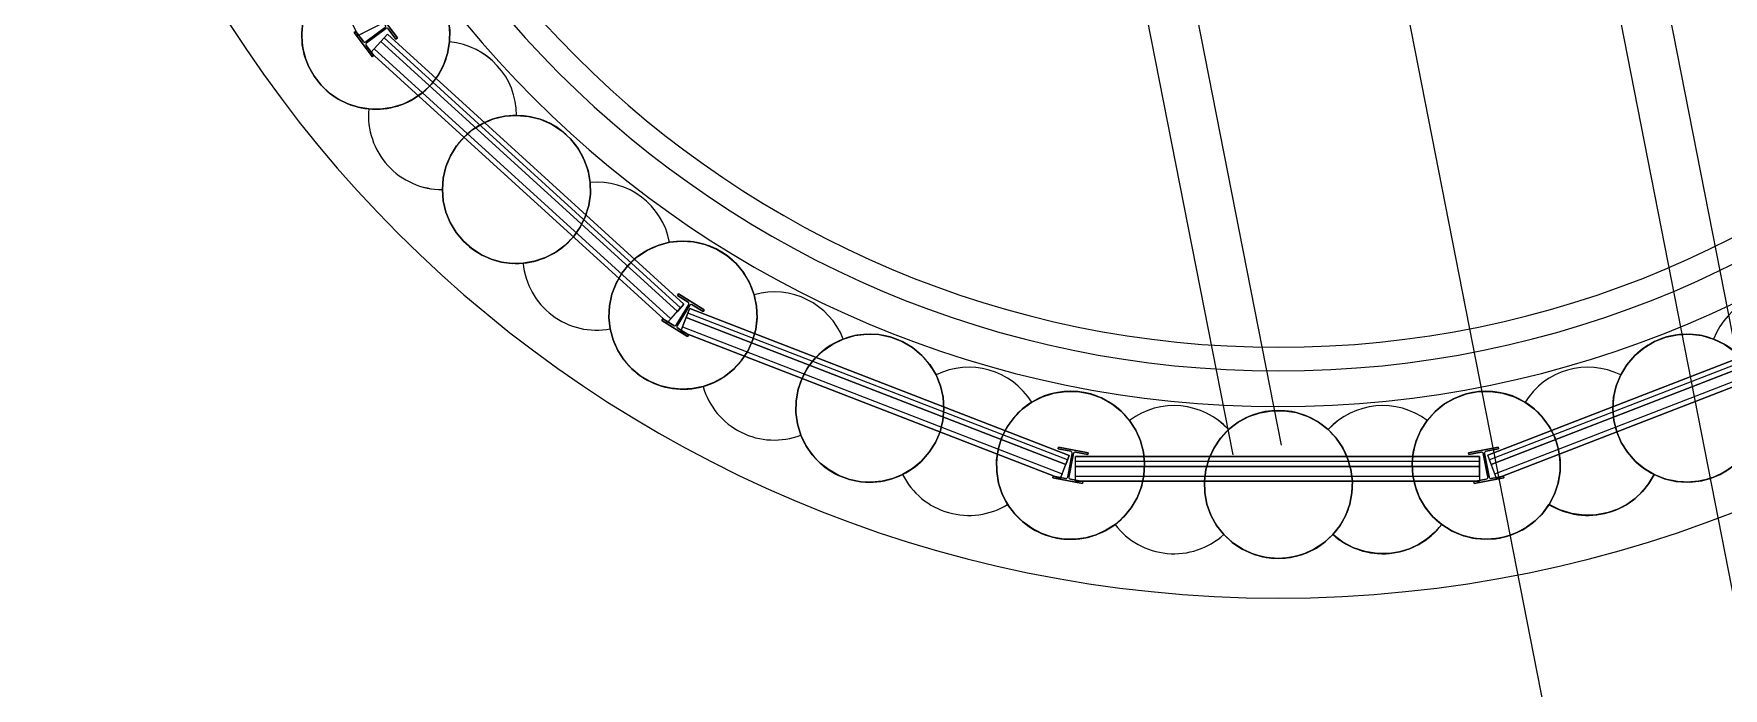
# Model space of a CAD drawing. Header units: metres. Extents: x 1753726 to 1755216, y 5920592 to 5921703.
# Drawn here: x 1754500.34 to 1754508.89, y 5921233.55 to 5921236.87 of the extents above; entities that cross this region are included whole.
import ezdxf

# ---------------------------------------------------------------- set-up
doc = ezdxf.new("R2010")
doc.units = ezdxf.units.M
doc.linetypes.add('CENTER', pattern=[50.8, 31.75, -6.35, 6.35, -6.35])
doc.linetypes.add('HIDDEN2', pattern=[4.7625, 3.175, -1.5875])
for name, color, linetype, lineweight in [('A-FLOR-____-OTLN', 9, 'Continuous', 9), ('A-WALL-____-OTLN', 2, 'Continuous', 9), ('P-PIPE-____-CNTR', 1, 'CENTER', 9), ('P-PIPE-____-OTLN', 6, 'HIDDEN2', 18), ('S-BEAM-____-OTLN', 7, 'Continuous', 9), ('S-FNDN-____-OTLN', 7, 'Continuous', 9)]:
    doc.layers.add(name, color=color, linetype=linetype, lineweight=lineweight)

# ---------------------------------------------------------------- blocks, each defined once
blk = doc.blocks.new('308492-ARUP-TUTB-MOD-0001_rvt-1-X-ARUP-GL-HERNE_BAY_ALIGNMENT')
at = {"layer": 'P-PIPE-____-CNTR'}
blk.add_line((1754521.7136, 5921163.5067), (1754507.0695, 5921238.1029), dxfattribs=at)
blk.add_line((1754521.7136, 5921163.5067), (1754507.0695, 5921238.1029), dxfattribs=at)
at = {"layer": 'P-PIPE-____-OTLN'}
for p, q in [((1754522.9893, 5921163.7571), (1754508.3451, 5921238.3533)), ((1754522.7439, 5921163.709), (1754508.0998, 5921238.3052)), ((1754506.0391, 5921237.9006), (1754520.6833, 5921163.3044)), ((1754505.7938, 5921237.8525), (1754520.4379, 5921163.2563))]:
    blk.add_line(p, q, dxfattribs=at)
blk = doc.blocks.new('Arup_Beam_Steel I Section_UC_AU1 - 150UC30-4470268-X-ARUP-GL-HERNE_BAY_ALIGNMENT')
at = {"layer": 'S-BEAM-____-OTLN'}
for p, q in [((1754507.7489, 5921234.775), (1754507.5985, 5921234.7469)), ((1754507.5985, 5921234.7469), (1754507.7489, 5921234.775)), ((1754507.5985, 5921234.7469), (1754507.6002, 5921234.7376)), ((1754507.6002, 5921234.7376), (1754507.5985, 5921234.7469)), ((1754507.6002, 5921234.7376), (1754507.6634, 5921234.7494)), ((1754507.6634, 5921234.7494), (1754507.6002, 5921234.7376)), ((1754507.6738, 5921234.7423), (1754507.6961, 5921234.623)), ((1754507.6961, 5921234.623), (1754507.6738, 5921234.7423)), ((1754507.7026, 5921234.6242), (1754507.6803, 5921234.7435)), ((1754507.6803, 5921234.7435), (1754507.7026, 5921234.6242)), ((1754507.6874, 5921234.7539), (1754507.7506, 5921234.7657)), ((1754507.7506, 5921234.7657), (1754507.6874, 5921234.7539)), ((1754507.7506, 5921234.7657), (1754507.7489, 5921234.775)), ((1754507.7489, 5921234.775), (1754507.7506, 5921234.7657)), ((1754507.689, 5921234.6126), (1754507.6258, 5921234.6008)), ((1754507.6258, 5921234.6008), (1754507.689, 5921234.6126)), ((1754507.6258, 5921234.6008), (1754507.6275, 5921234.5916)), ((1754507.6275, 5921234.5916), (1754507.6258, 5921234.6008)), ((1754507.6275, 5921234.5916), (1754507.7779, 5921234.6197)), ((1754507.7779, 5921234.6197), (1754507.6275, 5921234.5916)), ((1754507.7762, 5921234.6289), (1754507.713, 5921234.6171)), ((1754507.713, 5921234.6171), (1754507.7762, 5921234.6289)), ((1754507.7779, 5921234.6197), (1754507.7762, 5921234.6289)), ((1754507.7762, 5921234.6289), (1754507.7779, 5921234.6197))]:
    blk.add_line(p, q, dxfattribs=at)
for centre, major_axis, start_param, end_param in [((1754507.6651, 5921234.7407), (0.00569, 0.00685), 5.590187, 7.160983), ((1754507.6651, 5921234.7407), (0.00569, 0.00685), 5.590187, 7.160983), ((1754507.6891, 5921234.7452), (0.00874, 0.00169), 1.564498, 3.135295), ((1754507.6891, 5921234.7452), (0.00874, 0.00169), 1.564498, 3.135295), ((1754507.6874, 5921234.6214), (0.00886, 0.00082), 4.804789, 6.375585), ((1754507.6874, 5921234.6214), (0.00886, 0.00082), 4.804789, 6.375585), ((1754507.7114, 5921234.6258), (0.00886, 0.00082), 3.233992, 4.804789), ((1754507.7114, 5921234.6258), (0.00886, 0.00082), 3.233992, 4.804789)]:
    blk.add_ellipse(centre, major_axis=major_axis, ratio=1, start_param=start_param, end_param=end_param, dxfattribs=at)
blk = doc.blocks.new('Arup_Beam_Steel I Section_UC_AU1 - 150UC30-4470269-X-ARUP-GL-HERNE_BAY_ALIGNMENT')
at = {"layer": 'S-BEAM-____-OTLN'}
for p, q in [((1754505.5236, 5921234.775), (1754505.5219, 5921234.7657)), ((1754505.5219, 5921234.7657), (1754505.5236, 5921234.775)), ((1754505.5219, 5921234.7657), (1754505.5851, 5921234.7539)), ((1754505.5851, 5921234.7539), (1754505.5219, 5921234.7657)), ((1754505.674, 5921234.7469), (1754505.5236, 5921234.775)), ((1754505.5236, 5921234.775), (1754505.674, 5921234.7469)), ((1754505.5922, 5921234.7435), (1754505.5699, 5921234.6242)), ((1754505.5699, 5921234.6242), (1754505.5922, 5921234.7435)), ((1754505.5764, 5921234.623), (1754505.5987, 5921234.7423)), ((1754505.5987, 5921234.7423), (1754505.5764, 5921234.623)), ((1754505.6091, 5921234.7494), (1754505.6723, 5921234.7376)), ((1754505.6723, 5921234.7376), (1754505.6091, 5921234.7494)), ((1754505.6723, 5921234.7376), (1754505.674, 5921234.7469)), ((1754505.674, 5921234.7469), (1754505.6723, 5921234.7376)), ((1754505.4963, 5921234.6289), (1754505.4946, 5921234.6197)), ((1754505.4946, 5921234.6197), (1754505.4963, 5921234.6289)), ((1754505.4946, 5921234.6197), (1754505.645, 5921234.5916)), ((1754505.645, 5921234.5916), (1754505.4946, 5921234.6197)), ((1754505.5595, 5921234.6171), (1754505.4963, 5921234.6289)), ((1754505.4963, 5921234.6289), (1754505.5595, 5921234.6171)), ((1754505.6467, 5921234.6008), (1754505.5835, 5921234.6126)), ((1754505.5835, 5921234.6126), (1754505.6467, 5921234.6008)), ((1754505.645, 5921234.5916), (1754505.6467, 5921234.6008)), ((1754505.6467, 5921234.6008), (1754505.645, 5921234.5916))]:
    blk.add_line(p, q, dxfattribs=at)
for centre, major_axis, start_param, end_param in [((1754505.5834, 5921234.7452), (-0.0087, 0.0019), 3.171682, 4.742479), ((1754505.5834, 5921234.7452), (-0.0087, 0.0019), 3.171682, 4.742479), ((1754505.6074, 5921234.7407), (-0.00648, 0.0061), 5.282898, 6.853694), ((1754505.6074, 5921234.7407), (-0.00648, 0.0061), 5.282898, 6.853694), ((1754505.5611, 5921234.6258), (-0.00886, 0.00082), 1.478397, 3.049193), ((1754505.5611, 5921234.6258), (-0.00886, 0.00082), 1.478397, 3.049193), ((1754505.5851, 5921234.6214), (-0.00787, 0.00415), 0.300299, 1.871096), ((1754505.5851, 5921234.6214), (-0.00787, 0.00415), 0.300299, 1.871096)]:
    blk.add_ellipse(centre, major_axis=major_axis, ratio=1, start_param=start_param, end_param=end_param, dxfattribs=at)
blk = doc.blocks.new('Arup_Beam_Steel I Section_UC_AU1 - 150UC30-4470270-X-ARUP-GL-HERNE_BAY_ALIGNMENT')
at = {"layer": 'S-BEAM-____-OTLN'}
for p, q in [((1754503.6516, 5921235.4966), (1754503.5877, 5921235.3934)), ((1754503.5877, 5921235.3934), (1754503.6516, 5921235.4966)), ((1754503.5933, 5921235.39), (1754503.6572, 5921235.4932)), ((1754503.6572, 5921235.4932), (1754503.5933, 5921235.39)), ((1754503.599, 5921235.5507), (1754503.594, 5921235.5427)), ((1754503.594, 5921235.5427), (1754503.599, 5921235.5507)), ((1754503.594, 5921235.5427), (1754503.6487, 5921235.5089)), ((1754503.6487, 5921235.5089), (1754503.594, 5921235.5427)), ((1754503.7291, 5921235.4702), (1754503.599, 5921235.5507)), ((1754503.599, 5921235.5507), (1754503.7291, 5921235.4702)), ((1754503.6694, 5921235.4961), (1754503.7241, 5921235.4622)), ((1754503.7241, 5921235.4622), (1754503.6694, 5921235.4961)), ((1754503.5207, 5921235.4244), (1754503.5158, 5921235.4164)), ((1754503.5158, 5921235.4164), (1754503.5207, 5921235.4244)), ((1754503.5158, 5921235.4164), (1754503.6459, 5921235.3359)), ((1754503.6459, 5921235.3359), (1754503.5158, 5921235.4164)), ((1754503.5754, 5921235.3905), (1754503.5207, 5921235.4244)), ((1754503.5207, 5921235.4244), (1754503.5754, 5921235.3905)), ((1754503.7241, 5921235.4622), (1754503.7291, 5921235.4702)), ((1754503.7291, 5921235.4702), (1754503.7241, 5921235.4622)), ((1754503.6508, 5921235.3439), (1754503.5962, 5921235.3777)), ((1754503.5962, 5921235.3777), (1754503.6508, 5921235.3439)), ((1754503.6459, 5921235.3359), (1754503.6508, 5921235.3439)), ((1754503.6508, 5921235.3439), (1754503.6459, 5921235.3359))]:
    blk.add_line(p, q, dxfattribs=at)
for centre, major_axis, start_param, end_param in [((1754503.644, 5921235.5013), (0.00778, 0.00433), 5.220588, 6.791384), ((1754503.644, 5921235.5013), (0.00778, 0.00433), 5.220588, 6.791384), ((1754503.6648, 5921235.4885), (0.00889, 0.0004), 0.971846, 2.542643), ((1754503.6648, 5921235.4885), (0.00889, 0.0004), 0.971846, 2.542643), ((1754503.5801, 5921235.3981), (-0.00433, 0.00778), 2.078995, 3.649791), ((1754503.5801, 5921235.3981), (-0.00433, 0.00778), 2.078995, 3.649791), ((1754503.6008, 5921235.3853), (-0.0082, 0.00346), 6.128475, 7.699272), ((1754503.6008, 5921235.3853), (-0.0082, 0.00346), 6.128475, 7.699272)]:
    blk.add_ellipse(centre, major_axis=major_axis, ratio=1, start_param=start_param, end_param=end_param, dxfattribs=at)
blk = doc.blocks.new('Arup_Beam_Steel I Section_UC_AU1 - 150UC30-4470271-X-ARUP-GL-HERNE_BAY_ALIGNMENT')
at = {"layer": 'S-BEAM-____-OTLN'}
for p, q in [((1754502.0845, 5921236.9694), (1754502.077, 5921236.9637)), ((1754502.077, 5921236.9637), (1754502.0845, 5921236.9694)), ((1754502.077, 5921236.9637), (1754502.1158, 5921236.9124)), ((1754502.1158, 5921236.9124), (1754502.077, 5921236.9637)), ((1754502.1768, 5921236.8473), (1754502.0845, 5921236.9694)), ((1754502.0845, 5921236.9694), (1754502.1768, 5921236.8473)), ((1754501.966, 5921236.8798), (1754501.9585, 5921236.8742)), ((1754501.9585, 5921236.8742), (1754501.966, 5921236.8798)), ((1754501.9585, 5921236.8742), (1754502.0507, 5921236.7521)), ((1754502.0507, 5921236.7521), (1754501.9585, 5921236.8742)), ((1754502.0047, 5921236.8285), (1754501.966, 5921236.8798)), ((1754501.966, 5921236.8798), (1754502.0047, 5921236.8285)), ((1754502.1141, 5921236.8999), (1754502.0172, 5921236.8268)), ((1754502.0172, 5921236.8268), (1754502.1141, 5921236.8999)), ((1754502.0212, 5921236.8215), (1754502.118, 5921236.8947)), ((1754502.118, 5921236.8947), (1754502.0212, 5921236.8215)), ((1754502.1305, 5921236.8929), (1754502.1692, 5921236.8416)), ((1754502.1692, 5921236.8416), (1754502.1305, 5921236.8929)), ((1754502.0582, 5921236.7577), (1754502.0194, 5921236.809)), ((1754502.0194, 5921236.809), (1754502.0582, 5921236.7577)), ((1754502.1692, 5921236.8416), (1754502.1768, 5921236.8473)), ((1754502.1768, 5921236.8473), (1754502.1692, 5921236.8416)), ((1754502.0507, 5921236.7521), (1754502.0582, 5921236.7577)), ((1754502.0582, 5921236.7577), (1754502.0507, 5921236.7521))]:
    blk.add_line(p, q, dxfattribs=at)
for centre, major_axis, start_param, end_param in [((1754502.1087, 5921236.907), (0.00062, 0.00888), 3.857691, 5.428487), ((1754502.1087, 5921236.907), (0.00062, 0.00888), 3.857691, 5.428487), ((1754502.1234, 5921236.8876), (0.00264, 0.0085), 5.660311, 7.231107), ((1754502.1234, 5921236.8876), (0.00264, 0.0085), 5.660311, 7.231107), ((1754502.0118, 5921236.8339), (0.00264, 0.0085), 2.518718, 4.089515), ((1754502.0118, 5921236.8339), (0.00264, 0.0085), 2.518718, 4.089515), ((1754502.0265, 5921236.8144), (0.00062, 0.00888), 0.716098, 2.286895), ((1754502.0265, 5921236.8144), (0.00062, 0.00888), 0.716098, 2.286895)]:
    blk.add_ellipse(centre, major_axis=major_axis, ratio=1, start_param=start_param, end_param=end_param, dxfattribs=at)
blk = doc.blocks.new('308492-ARUP-STTW-MOD-0300_rvt-1-X-ARUP-GL-HERNE_BAY_ALIGNMENT')
at = {"layer": 'A-FLOR-____-OTLN'}
blk.add_arc((1754506.6363, 5921240.3108), 5.33, 180, 0, dxfattribs=at)
blk.add_arc((1754506.6363, 5921240.3108), 5.33, 180, 0, dxfattribs=at)
at = {"layer": 'A-WALL-____-OTLN'}
for p, q in [((1754501.0756, 5921238.6717), (1754501.9783, 5921236.859)), ((1754501.9783, 5921236.859), (1754501.0756, 5921238.6717)), ((1754502.0902, 5921236.9147), (1754501.9783, 5921236.859)), ((1754502.0006, 5921236.8701), (1754501.9783, 5921236.859)), ((1754502.0432, 5921236.7737), (1754502.1274, 5921236.8661)), ((1754502.0937, 5921236.8291), (1754502.1274, 5921236.8661)), ((1754502.0937, 5921236.8291), (1754502.1274, 5921236.8661)), ((1754502.1105, 5921236.8476), (1754502.1274, 5921236.8661)), ((1754503.6276, 5921235.4985), (1754502.1274, 5921236.8661)), ((1754502.1274, 5921236.8661), (1754503.6276, 5921235.4985)), ((1754503.6276, 5921235.4985), (1754502.1274, 5921236.8661)), ((1754502.1274, 5921236.8661), (1754503.6276, 5921235.4985)), ((1754502.0432, 5921236.7737), (1754502.06, 5921236.7922)), ((1754502.06, 5921236.7922), (1754502.1105, 5921236.8476)), ((1754502.06, 5921236.7922), (1754503.5602, 5921235.4246)), ((1754503.5939, 5921235.4615), (1754502.0937, 5921236.8291)), ((1754502.0937, 5921236.8291), (1754503.5939, 5921235.4615)), ((1754503.6107, 5921235.48), (1754502.1105, 5921236.8476)), ((1754502.0432, 5921236.7737), (1754503.5434, 5921235.4061)), ((1754503.5434, 5921235.4061), (1754502.0432, 5921236.7737)), ((1754503.6276, 5921235.4985), (1754503.5434, 5921235.4061)), ((1754503.6276, 5921235.4985), (1754503.5939, 5921235.4615)), ((1754503.5939, 5921235.4615), (1754503.6276, 5921235.4985)), ((1754503.6276, 5921235.4985), (1754503.6107, 5921235.48)), ((1754503.5602, 5921235.4246), (1754503.5434, 5921235.4061)), ((1754503.5602, 5921235.4246), (1754503.6107, 5921235.48)), ((1754503.6116, 5921235.3609), (1754503.6567, 5921235.4775)), ((1754503.6206, 5921235.3842), (1754503.6477, 5921235.4541)), ((1754503.6387, 5921235.4308), (1754503.6567, 5921235.4775)), ((1754503.6387, 5921235.4308), (1754503.6567, 5921235.4775)), ((1754505.5596, 5921234.6867), (1754503.6387, 5921235.4308)), ((1754503.6387, 5921235.4308), (1754505.5596, 5921234.6867)), ((1754503.6477, 5921235.4541), (1754503.6567, 5921235.4775)), ((1754505.5686, 5921234.71), (1754503.6477, 5921235.4541)), ((1754505.5776, 5921234.7333), (1754503.6567, 5921235.4775)), ((1754503.6567, 5921235.4775), (1754505.5776, 5921234.7333)), ((1754505.5776, 5921234.7333), (1754503.6567, 5921235.4775)), ((1754503.6567, 5921235.4775), (1754505.5776, 5921234.7333)), ((1754509.6074, 5921235.4742), (1754507.6959, 5921234.7337)), ((1754507.6959, 5921234.7337), (1754509.6074, 5921235.4742)), ((1754509.6074, 5921235.4742), (1754507.6959, 5921234.7337)), ((1754507.6959, 5921234.7337), (1754509.6074, 5921235.4742)), ((1754509.6165, 5921235.4509), (1754507.7049, 5921234.7104)), ((1754509.6255, 5921235.4276), (1754507.7139, 5921234.6871)), ((1754507.7139, 5921234.6871), (1754509.6255, 5921235.4276)), ((1754503.6116, 5921235.3609), (1754503.6206, 5921235.3842)), ((1754503.6116, 5921235.3609), (1754505.5325, 5921234.6167)), ((1754505.5325, 5921234.6167), (1754503.6116, 5921235.3609)), ((1754503.6206, 5921235.3842), (1754505.5415, 5921234.6401)), ((1754507.732, 5921234.6404), (1754509.6436, 5921235.381)), ((1754507.741, 5921234.6171), (1754509.6526, 5921235.3577)), ((1754509.6526, 5921235.3577), (1754507.741, 5921234.6171)), ((1754505.5776, 5921234.7333), (1754505.5325, 5921234.6167)), ((1754505.5776, 5921234.7333), (1754505.5596, 5921234.6867)), ((1754505.5596, 5921234.6867), (1754505.5776, 5921234.7333)), ((1754505.5776, 5921234.7333), (1754505.5686, 5921234.71)), ((1754507.6547, 5921234.7275), (1754505.6097, 5921234.7275)), ((1754505.6097, 5921234.7275), (1754507.6547, 5921234.7275)), ((1754505.6097, 5921234.6025), (1754505.6097, 5921234.7275)), ((1754505.6097, 5921234.7025), (1754505.6097, 5921234.7275)), ((1754507.6547, 5921234.7275), (1754505.6097, 5921234.7275)), ((1754505.6097, 5921234.7275), (1754507.6547, 5921234.7275)), ((1754505.6097, 5921234.6775), (1754505.6097, 5921234.7275)), ((1754505.6097, 5921234.6775), (1754505.6097, 5921234.7275)), ((1754507.6547, 5921234.7275), (1754507.6547, 5921234.6025)), ((1754507.6547, 5921234.7275), (1754507.6547, 5921234.7025)), ((1754507.6547, 5921234.7275), (1754507.6547, 5921234.6775)), ((1754507.6547, 5921234.6775), (1754507.6547, 5921234.7275)), ((1754507.741, 5921234.6171), (1754507.6959, 5921234.7337)), ((1754507.7049, 5921234.7104), (1754507.6959, 5921234.7337)), ((1754507.7139, 5921234.6871), (1754507.6959, 5921234.7337)), ((1754507.7139, 5921234.6871), (1754507.6959, 5921234.7337)), ((1754505.5415, 5921234.6401), (1754505.5325, 5921234.6167)), ((1754505.5415, 5921234.6401), (1754505.5686, 5921234.71)), ((1754507.6547, 5921234.7025), (1754505.6097, 5921234.7025)), ((1754505.6097, 5921234.6275), (1754505.6097, 5921234.7025)), ((1754507.6547, 5921234.6775), (1754505.6097, 5921234.6775)), ((1754505.6097, 5921234.6775), (1754507.6547, 5921234.6775)), ((1754507.6547, 5921234.6275), (1754507.6547, 5921234.7025)), ((1754507.732, 5921234.6404), (1754507.7049, 5921234.7104)), ((1754507.741, 5921234.6171), (1754507.732, 5921234.6404)), ((1754505.6097, 5921234.6025), (1754505.6097, 5921234.6275)), ((1754505.6097, 5921234.6275), (1754507.6547, 5921234.6275)), ((1754505.6097, 5921234.6025), (1754507.6547, 5921234.6025)), ((1754507.6547, 5921234.6025), (1754505.6097, 5921234.6025)), ((1754507.6547, 5921234.6275), (1754507.6547, 5921234.6025))]:
    blk.add_line(p, q, dxfattribs=at)
at = {"layer": 'S-BEAM-____-OTLN'}
for radius in [5.33, 5.33, 5.33, 5.33, 5.03, 5.03, 5.03, 5.03]:
    blk.add_arc((1754506.6363, 5921240.3108), radius, 180, 0, dxfattribs=at)
at = {"layer": 'S-FNDN-____-OTLN', "flags": 128}
for points in [[(1754502.3022, 5921237.1532), (1754502.3469, 5921237.111), (1754502.384, 5921237.062), (1754502.4126, 5921237.0076), (1754502.432, 5921236.9493), (1754502.4416, 5921236.8886), (1754502.4411, 5921236.8272)], [(1754502.4411, 5921236.8272), (1754502.4416, 5921236.8886), (1754502.432, 5921236.9493), (1754502.4126, 5921237.0076), (1754502.384, 5921237.062), (1754502.3469, 5921237.111), (1754502.3022, 5921237.1532)], [(1754501.833, 5921236.5682), (1754501.7909, 5921236.6076), (1754501.7554, 5921236.653), (1754501.7273, 5921236.7033), (1754501.7072, 5921236.7572), (1754501.6956, 5921236.8137), (1754501.6928, 5921236.8712), (1754501.6988, 5921236.9285)], [(1754501.6988, 5921236.9285), (1754501.6928, 5921236.8712), (1754501.6956, 5921236.8137), (1754501.7072, 5921236.7572), (1754501.7273, 5921236.7033), (1754501.7554, 5921236.653), (1754501.7909, 5921236.6076), (1754501.833, 5921236.5682)], [(1754502.4411, 5921236.8272), (1754502.4312, 5921236.769), (1754502.4123, 5921236.713), (1754502.3848, 5921236.6607), (1754502.3495, 5921236.6134), (1754502.3072, 5921236.5722), (1754502.2589, 5921236.5382), (1754502.2059, 5921236.5121), (1754502.1494, 5921236.4948), (1754502.091, 5921236.4864), (1754502.0319, 5921236.4874)], [(1754502.0319, 5921236.4874), (1754502.091, 5921236.4864), (1754502.1494, 5921236.4948), (1754502.2059, 5921236.5121), (1754502.2589, 5921236.5382), (1754502.3072, 5921236.5722), (1754502.3495, 5921236.6134), (1754502.3848, 5921236.6607), (1754502.4123, 5921236.713), (1754502.4312, 5921236.769), (1754502.4411, 5921236.8272)], [(1754502.0319, 5921236.4874), (1754501.9783, 5921236.4965), (1754501.9266, 5921236.5132), (1754501.8778, 5921236.5373), (1754501.833, 5921236.5682)], [(1754501.833, 5921236.5682), (1754501.8778, 5921236.5373), (1754501.9266, 5921236.5132), (1754501.9783, 5921236.4965), (1754502.0319, 5921236.4874)], [(1754502.4044, 5921236.0789), (1754502.4088, 5921236.1378), (1754502.4225, 5921236.1952), (1754502.445, 5921236.2498), (1754502.4758, 5921236.3002), (1754502.5142, 5921236.3451), (1754502.5591, 5921236.3835), (1754502.6095, 5921236.4143), (1754502.6641, 5921236.4368), (1754502.7215, 5921236.4505), (1754502.7804, 5921236.455)], [(1754502.7804, 5921236.455), (1754502.7215, 5921236.4505), (1754502.6641, 5921236.4368), (1754502.6095, 5921236.4143), (1754502.5591, 5921236.3835), (1754502.5142, 5921236.3451), (1754502.4758, 5921236.3002), (1754502.445, 5921236.2498), (1754502.4225, 5921236.1952), (1754502.4088, 5921236.1378), (1754502.4044, 5921236.0789)], [(1754502.7804, 5921236.455), (1754502.8412, 5921236.4498), (1754502.9003, 5921236.4349), (1754502.9562, 5921236.4106)], [(1754502.9562, 5921236.4106), (1754502.9003, 5921236.4349), (1754502.8412, 5921236.4498), (1754502.7804, 5921236.455)], [(1754502.9562, 5921236.4106), (1754503.0079, 5921236.3773), (1754503.0534, 5921236.336), (1754503.0915, 5921236.2878), (1754503.1212, 5921236.234), (1754503.1418, 5921236.1761), (1754503.1526, 5921236.1156)], [(1754503.1526, 5921236.1156), (1754503.1418, 5921236.1761), (1754503.1212, 5921236.234), (1754503.0915, 5921236.2878), (1754503.0534, 5921236.336), (1754503.0079, 5921236.3773), (1754502.9562, 5921236.4106)], [(1754503.1526, 5921236.1156), (1754503.1536, 5921236.0566), (1754503.1453, 5921235.9981), (1754503.1279, 5921235.9417), (1754503.1019, 5921235.8887), (1754503.0679, 5921235.8404), (1754503.0267, 5921235.7981), (1754502.9793, 5921235.7627), (1754502.927, 5921235.7353), (1754502.8711, 5921235.7164), (1754502.8128, 5921235.7065)], [(1754502.8128, 5921235.7065), (1754502.8711, 5921235.7164), (1754502.927, 5921235.7353), (1754502.9793, 5921235.7627), (1754503.0267, 5921235.7981), (1754503.0679, 5921235.8404), (1754503.1019, 5921235.8887), (1754503.1279, 5921235.9417), (1754503.1453, 5921235.9981), (1754503.1536, 5921236.0566), (1754503.1526, 5921236.1156)], [(1754502.6025, 5921235.7493), (1754502.5539, 5921235.7803), (1754502.5106, 5921235.8184), (1754502.4737, 5921235.8627), (1754502.4441, 5921235.912), (1754502.4223, 5921235.9654), (1754502.4089, 5921236.0214), (1754502.4044, 5921236.0789)], [(1754502.4044, 5921236.0789), (1754502.4089, 5921236.0214), (1754502.4223, 5921235.9654), (1754502.4441, 5921235.912), (1754502.4737, 5921235.8627), (1754502.5106, 5921235.8184), (1754502.5539, 5921235.7803), (1754502.6025, 5921235.7493)], [(1754502.8128, 5921235.7065), (1754502.7585, 5921235.7056), (1754502.7046, 5921235.7125), (1754502.6522, 5921235.7272), (1754502.6025, 5921235.7493)], [(1754502.6025, 5921235.7493), (1754502.6522, 5921235.7272), (1754502.7046, 5921235.7125), (1754502.7585, 5921235.7056), (1754502.8128, 5921235.7065)], [(1754503.254, 5921235.3733), (1754503.2476, 5921235.432), (1754503.2505, 5921235.491), (1754503.2626, 5921235.5489), (1754503.2836, 5921235.604), (1754503.3131, 5921235.6552), (1754503.3502, 5921235.7012), (1754503.394, 5921235.7407), (1754503.4436, 5921235.7729), (1754503.4975, 5921235.7969), (1754503.5546, 5921235.8121)], [(1754503.5546, 5921235.8121), (1754503.4975, 5921235.7969), (1754503.4436, 5921235.7729), (1754503.394, 5921235.7407), (1754503.3502, 5921235.7012), (1754503.3131, 5921235.6552), (1754503.2836, 5921235.604), (1754503.2626, 5921235.5489), (1754503.2505, 5921235.491), (1754503.2476, 5921235.432), (1754503.254, 5921235.3733)], [(1754503.5546, 5921235.8121), (1754503.6152, 5921235.8182), (1754503.6761, 5921235.8144), (1754503.7355, 5921235.8008)], [(1754503.7355, 5921235.8008), (1754503.6761, 5921235.8144), (1754503.6152, 5921235.8182), (1754503.5546, 5921235.8121)], [(1754503.7355, 5921235.8008), (1754503.7924, 5921235.7776), (1754503.8447, 5921235.7453), (1754503.8911, 5921235.7049), (1754503.9302, 5921235.6576), (1754503.9611, 5921235.6044), (1754503.9828, 5921235.5469)], [(1754503.9828, 5921235.5469), (1754503.9611, 5921235.6044), (1754503.9302, 5921235.6576), (1754503.8911, 5921235.7049), (1754503.8447, 5921235.7453), (1754503.7924, 5921235.7776), (1754503.7355, 5921235.8008)], [(1754503.9828, 5921235.5469), (1754503.9946, 5921235.4891), (1754503.9972, 5921235.4301), (1754503.9905, 5921235.3714), (1754503.9746, 5921235.3145), (1754503.95, 5921235.2608), (1754503.9173, 5921235.2117), (1754503.8773, 5921235.1682), (1754503.8309, 5921235.1316), (1754503.7794, 5921235.1027), (1754503.724, 5921235.0823)], [(1754503.724, 5921235.0823), (1754503.7794, 5921235.1027), (1754503.8309, 5921235.1316), (1754503.8773, 5921235.1682), (1754503.9173, 5921235.2117), (1754503.95, 5921235.2608), (1754503.9746, 5921235.3145), (1754503.9905, 5921235.3714), (1754503.9972, 5921235.4301), (1754503.9946, 5921235.4891), (1754503.9828, 5921235.5469)], [(1754503.5093, 5921235.0858), (1754503.4559, 5921235.1073), (1754503.4064, 5921235.1368), (1754503.362, 5921235.1735), (1754503.3237, 5921235.2166), (1754503.2925, 5921235.2651), (1754503.2691, 5921235.3177), (1754503.254, 5921235.3733)], [(1754503.254, 5921235.3733), (1754503.2691, 5921235.3177), (1754503.2925, 5921235.2651), (1754503.3237, 5921235.2166), (1754503.362, 5921235.1735), (1754503.4064, 5921235.1368), (1754503.4559, 5921235.1073), (1754503.5093, 5921235.0858)], [(1754504.2189, 5921234.8359), (1754504.2018, 5921234.8924), (1754504.1938, 5921234.951), (1754504.195, 5921235.01), (1754504.2056, 5921235.0681), (1754504.2251, 5921235.1239), (1754504.2531, 5921235.1758), (1754504.289, 5921235.2228), (1754504.3318, 5921235.2635), (1754504.3804, 5921235.297), (1754504.4337, 5921235.3224)], [(1754504.4337, 5921235.3224), (1754504.3804, 5921235.297), (1754504.3318, 5921235.2635), (1754504.289, 5921235.2228), (1754504.2531, 5921235.1758), (1754504.2251, 5921235.1239), (1754504.2056, 5921235.0681), (1754504.195, 5921235.01), (1754504.1938, 5921234.951), (1754504.2018, 5921234.8924), (1754504.2189, 5921234.8359)], [(1754504.4337, 5921235.3224), (1754504.4922, 5921235.3396), (1754504.5527, 5921235.3471), (1754504.6136, 5921235.3446)], [(1754504.6136, 5921235.3446), (1754504.5527, 5921235.3471), (1754504.4922, 5921235.3396), (1754504.4337, 5921235.3224)], [(1754504.6136, 5921235.3446), (1754504.6738, 5921235.3322), (1754504.7312, 5921235.3101), (1754504.7841, 5921235.2789), (1754504.8313, 5921235.2396), (1754504.8714, 5921235.193), (1754504.9034, 5921235.1405)], [(1754504.9034, 5921235.1405), (1754504.8714, 5921235.193), (1754504.8313, 5921235.2396), (1754504.7841, 5921235.2789), (1754504.7312, 5921235.3101), (1754504.6738, 5921235.3322), (1754504.6136, 5921235.3446)], [(1754508.4872, 5921235.2781), (1754508.5401, 5921235.3095), (1754508.5973, 5921235.3318), (1754508.6575, 5921235.3444), (1754508.7189, 5921235.3471), (1754508.7799, 5921235.3397), (1754508.8388, 5921235.3224)], [(1754508.8388, 5921235.3224), (1754508.7799, 5921235.3397), (1754508.7189, 5921235.3471), (1754508.6575, 5921235.3444), (1754508.5973, 5921235.3318), (1754508.5401, 5921235.3095), (1754508.4872, 5921235.2781)], [(1754508.8388, 5921235.3224), (1754508.8921, 5921235.297), (1754508.9407, 5921235.2635), (1754508.9835, 5921235.2228), (1754509.0194, 5921235.1759), (1754509.0474, 5921235.1239), (1754509.0669, 5921235.0681), (1754509.0775, 5921235.01), (1754509.0787, 5921234.951), (1754509.0707, 5921234.8924), (1754509.0536, 5921234.8359)], [(1754509.0536, 5921234.8359), (1754509.0707, 5921234.8924), (1754509.0787, 5921234.951), (1754509.0775, 5921235.01), (1754509.0669, 5921235.0681), (1754509.0474, 5921235.1239), (1754509.0194, 5921235.1759), (1754508.9835, 5921235.2228), (1754508.9407, 5921235.2635), (1754508.8921, 5921235.297), (1754508.8388, 5921235.3224)], [(1754508.3691, 5921235.1405), (1754508.4008, 5921235.1926), (1754508.4405, 5921235.2389), (1754508.4872, 5921235.2781)], [(1754508.4872, 5921235.2781), (1754508.4405, 5921235.2389), (1754508.4008, 5921235.1926), (1754508.3691, 5921235.1405)], [(1754503.724, 5921235.0823), (1754503.6707, 5921235.0714), (1754503.6164, 5921235.0684), (1754503.5623, 5921235.0732), (1754503.5093, 5921235.0858)], [(1754503.5093, 5921235.0858), (1754503.5623, 5921235.0732), (1754503.6164, 5921235.0684), (1754503.6707, 5921235.0714), (1754503.724, 5921235.0823)], [(1754504.9034, 5921235.1405), (1754504.9256, 5921235.0858), (1754504.939, 5921235.0283), (1754504.9431, 5921234.9694), (1754504.938, 5921234.9105), (1754504.9237, 5921234.8532), (1754504.9006, 5921234.7989), (1754504.8692, 5921234.7488), (1754504.8304, 5921234.7043), (1754504.785, 5921234.6665), (1754504.7343, 5921234.6362)], [(1754504.7343, 5921234.6362), (1754504.785, 5921234.6665), (1754504.8304, 5921234.7043), (1754504.8692, 5921234.7488), (1754504.9006, 5921234.7989), (1754504.9237, 5921234.8532), (1754504.938, 5921234.9105), (1754504.9431, 5921234.9694), (1754504.939, 5921235.0283), (1754504.9256, 5921235.0858), (1754504.9034, 5921235.1405)], [(1754508.5382, 5921234.6362), (1754508.4875, 5921234.6665), (1754508.4421, 5921234.7043), (1754508.4033, 5921234.7488), (1754508.3719, 5921234.7989), (1754508.3488, 5921234.8532), (1754508.3345, 5921234.9105), (1754508.3294, 5921234.9694), (1754508.3335, 5921235.0283), (1754508.3469, 5921235.0858), (1754508.3691, 5921235.1405)], [(1754508.3691, 5921235.1405), (1754508.3469, 5921235.0858), (1754508.3335, 5921235.0283), (1754508.3294, 5921234.9694), (1754508.3345, 5921234.9105), (1754508.3488, 5921234.8532), (1754508.3719, 5921234.7989), (1754508.4033, 5921234.7488), (1754508.4421, 5921234.7043), (1754508.4875, 5921234.6665), (1754508.5382, 5921234.6362)], [(1754505.266, 5921234.4849), (1754505.2388, 5921234.5374), (1754505.2202, 5921234.5934), (1754505.2106, 5921234.6517), (1754505.2103, 5921234.7108), (1754505.2193, 5921234.7691), (1754505.2373, 5921234.8254), (1754505.2639, 5921234.8781), (1754505.2984, 5921234.926), (1754505.3401, 5921234.9679), (1754505.3878, 5921235.0027)], [(1754505.3878, 5921235.0027), (1754505.3401, 5921234.9679), (1754505.2984, 5921234.926), (1754505.2639, 5921234.8781), (1754505.2373, 5921234.8254), (1754505.2193, 5921234.7691), (1754505.2103, 5921234.7108), (1754505.2106, 5921234.6517), (1754505.2202, 5921234.5934), (1754505.2388, 5921234.5374), (1754505.266, 5921234.4849)], [(1754505.3878, 5921235.0027), (1754505.4421, 5921235.0303), (1754505.5003, 5921235.0487), (1754505.5606, 5921235.0575)], [(1754505.5606, 5921235.0575), (1754505.5003, 5921235.0487), (1754505.4421, 5921235.0303), (1754505.3878, 5921235.0027)], [(1754505.5606, 5921235.0575), (1754505.622, 5921235.0564), (1754505.6825, 5921235.0452), (1754505.7403, 5921235.0243), (1754505.7939, 5921234.9942), (1754505.8418, 5921234.9558), (1754505.8829, 5921234.9101)], [(1754505.8829, 5921234.9101), (1754505.8418, 5921234.9558), (1754505.7939, 5921234.9942), (1754505.7403, 5921235.0243), (1754505.6825, 5921235.0452), (1754505.622, 5921235.0564), (1754505.5606, 5921235.0575)], [(1754507.3896, 5921234.9101), (1754507.4303, 5921234.9555), (1754507.4778, 5921234.9937), (1754507.5309, 5921235.0237)], [(1754507.5309, 5921235.0237), (1754507.4778, 5921234.9937), (1754507.4303, 5921234.9555), (1754507.3896, 5921234.9101)], [(1754507.5309, 5921235.0237), (1754507.5887, 5921235.0448), (1754507.649, 5921235.0562), (1754507.7105, 5921235.0576), (1754507.7713, 5921235.049), (1754507.8299, 5921235.0305), (1754507.8847, 5921235.0027)], [(1754507.8847, 5921235.0027), (1754507.8299, 5921235.0305), (1754507.7713, 5921235.049), (1754507.7105, 5921235.0576), (1754507.649, 5921235.0562), (1754507.5887, 5921235.0448), (1754507.5309, 5921235.0237)], [(1754507.8847, 5921235.0027), (1754507.9324, 5921234.9679), (1754507.9741, 5921234.926), (1754508.0086, 5921234.8781), (1754508.0352, 5921234.8254), (1754508.0533, 5921234.7691), (1754508.0622, 5921234.7108), (1754508.0619, 5921234.6517), (1754508.0523, 5921234.5934), (1754508.0337, 5921234.5374), (1754508.0065, 5921234.4849)], [(1754508.0065, 5921234.4849), (1754508.0337, 5921234.5374), (1754508.0523, 5921234.5934), (1754508.0619, 5921234.6517), (1754508.0622, 5921234.7108), (1754508.0533, 5921234.7691), (1754508.0352, 5921234.8254), (1754508.0086, 5921234.8781), (1754507.9741, 5921234.926), (1754507.9324, 5921234.9679), (1754507.8847, 5921235.0027)], [(1754505.8829, 5921234.9101), (1754505.9148, 5921234.8604), (1754505.9385, 5921234.8063), (1754505.9534, 5921234.7492), (1754505.9592, 5921234.6904), (1754505.9557, 5921234.6315), (1754505.943, 5921234.5738), (1754505.9213, 5921234.5188), (1754505.8913, 5921234.468), (1754505.8537, 5921234.4224), (1754505.8094, 5921234.3834)], [(1754505.8094, 5921234.3834), (1754505.8537, 5921234.4224), (1754505.8913, 5921234.468), (1754505.9213, 5921234.5188), (1754505.943, 5921234.5738), (1754505.9557, 5921234.6315), (1754505.9592, 5921234.6904), (1754505.9534, 5921234.7492), (1754505.9385, 5921234.8063), (1754505.9148, 5921234.8604), (1754505.8829, 5921234.9101)], [(1754506.3844, 5921234.8636), (1754506.4328, 5921234.9008), (1754506.4865, 5921234.9296), (1754506.5442, 5921234.9493)], [(1754506.5442, 5921234.9493), (1754506.4865, 5921234.9296), (1754506.4328, 5921234.9008), (1754506.3844, 5921234.8636)], [(1754506.5442, 5921234.9493), (1754506.6048, 5921234.9595), (1754506.6663, 5921234.9596), (1754506.7269, 5921234.9497), (1754506.7851, 5921234.93), (1754506.8393, 5921234.901), (1754506.8881, 5921234.8636)], [(1754506.8881, 5921234.8636), (1754506.8393, 5921234.901), (1754506.7851, 5921234.93), (1754506.7269, 5921234.9497), (1754506.6663, 5921234.9596), (1754506.6048, 5921234.9595), (1754506.5442, 5921234.9493)], [(1754507.4631, 5921234.3834), (1754507.4188, 5921234.4224), (1754507.3812, 5921234.468), (1754507.3512, 5921234.5189), (1754507.3296, 5921234.5738), (1754507.3168, 5921234.6315), (1754507.3133, 5921234.6904), (1754507.3191, 5921234.7492), (1754507.334, 5921234.8063), (1754507.3577, 5921234.8604), (1754507.3896, 5921234.9101)], [(1754507.3896, 5921234.9101), (1754507.3577, 5921234.8604), (1754507.334, 5921234.8063), (1754507.3191, 5921234.7492), (1754507.3133, 5921234.6904), (1754507.3168, 5921234.6315), (1754507.3296, 5921234.5738), (1754507.3512, 5921234.5189), (1754507.3812, 5921234.468), (1754507.4188, 5921234.4224), (1754507.4631, 5921234.3834)], [(1754504.5227, 5921234.6002), (1754504.4662, 5921234.6115), (1754504.4121, 5921234.6314), (1754504.3617, 5921234.6594), (1754504.3162, 5921234.6947), (1754504.2766, 5921234.7366), (1754504.2439, 5921234.784), (1754504.2189, 5921234.8359)], [(1754504.2189, 5921234.8359), (1754504.2439, 5921234.784), (1754504.2766, 5921234.7366), (1754504.3162, 5921234.6947), (1754504.3617, 5921234.6594), (1754504.4121, 5921234.6314), (1754504.4662, 5921234.6115), (1754504.5227, 5921234.6002)], [(1754506.3599, 5921234.3323), (1754506.3235, 5921234.3789), (1754506.2949, 5921234.4306), (1754506.2747, 5921234.4861), (1754506.2636, 5921234.5441), (1754506.2617, 5921234.6031), (1754506.269, 5921234.6617), (1754506.2855, 5921234.7184), (1754506.3107, 5921234.7718), (1754506.3439, 5921234.8207), (1754506.3844, 5921234.8636)], [(1754506.3844, 5921234.8636), (1754506.3439, 5921234.8207), (1754506.3107, 5921234.7718), (1754506.2855, 5921234.7184), (1754506.269, 5921234.6617), (1754506.2617, 5921234.6031), (1754506.2636, 5921234.5441), (1754506.2747, 5921234.4861), (1754506.2949, 5921234.4306), (1754506.3235, 5921234.3789), (1754506.3599, 5921234.3323)], [(1754506.8881, 5921234.8636), (1754506.9286, 5921234.8207), (1754506.9618, 5921234.7719), (1754506.987, 5921234.7184), (1754507.0035, 5921234.6617), (1754507.0109, 5921234.6031), (1754507.0089, 5921234.5441), (1754506.9978, 5921234.4861), (1754506.9776, 5921234.4306), (1754506.949, 5921234.3789), (1754506.9126, 5921234.3323)], [(1754506.9126, 5921234.3323), (1754506.949, 5921234.3789), (1754506.9776, 5921234.4306), (1754506.9978, 5921234.4861), (1754507.0089, 5921234.5441), (1754507.0109, 5921234.6031), (1754507.0035, 5921234.6617), (1754506.987, 5921234.7184), (1754506.9618, 5921234.7719), (1754506.9286, 5921234.8207), (1754506.8881, 5921234.8636)], [(1754509.0534, 5921234.8354), (1754509.0261, 5921234.7798), (1754508.99, 5921234.7294), (1754508.9461, 5921234.6857), (1754508.8956, 5921234.6498), (1754508.8398, 5921234.6227), (1754508.7804, 5921234.6052), (1754508.7189, 5921234.5977), (1754508.657, 5921234.6004), (1754508.5964, 5921234.6133), (1754508.5387, 5921234.636)], [(1754508.5387, 5921234.636), (1754508.5964, 5921234.6133), (1754508.657, 5921234.6004), (1754508.7189, 5921234.5977), (1754508.7804, 5921234.6052), (1754508.8398, 5921234.6227), (1754508.8956, 5921234.6498), (1754508.9461, 5921234.6857), (1754508.99, 5921234.7294), (1754509.0261, 5921234.7798), (1754509.0534, 5921234.8354)], [(1754504.7343, 5921234.6362), (1754504.684, 5921234.6157), (1754504.6311, 5921234.6027), (1754504.577, 5921234.5975), (1754504.5227, 5921234.6002)], [(1754504.5227, 5921234.6002), (1754504.577, 5921234.5975), (1754504.6311, 5921234.6027), (1754504.684, 5921234.6157), (1754504.7343, 5921234.6362)], [(1754508.5382, 5921234.6362), (1754508.5118, 5921234.5916), (1754508.4795, 5921234.5511), (1754508.442, 5921234.5154), (1754508.3999, 5921234.4852), (1754508.354, 5921234.4611), (1754508.3052, 5921234.4436)], [(1754508.3052, 5921234.4436), (1754508.354, 5921234.4611), (1754508.3999, 5921234.4852), (1754508.442, 5921234.5154), (1754508.4795, 5921234.5511), (1754508.5118, 5921234.5916), (1754508.5382, 5921234.6362)], [(1754508.9215, 5921234.6667), (1754508.8721, 5921234.637), (1754508.8187, 5921234.6153), (1754508.7627, 5921234.602), (1754508.7052, 5921234.5974), (1754508.6478, 5921234.6017), (1754508.5917, 5921234.6147), (1754508.5382, 5921234.6362)], [(1754508.5382, 5921234.6362), (1754508.5917, 5921234.6147), (1754508.6478, 5921234.6017), (1754508.7052, 5921234.5974), (1754508.7627, 5921234.602), (1754508.8187, 5921234.6153), (1754508.8721, 5921234.637), (1754508.9215, 5921234.6667)], [(1754505.608, 5921234.309), (1754505.5503, 5921234.3098), (1754505.4935, 5921234.3194), (1754505.4389, 5921234.3376), (1754505.3876, 5921234.364), (1754505.341, 5921234.3979), (1754505.3002, 5921234.4385), (1754505.266, 5921234.4849)], [(1754505.266, 5921234.4849), (1754505.3002, 5921234.4385), (1754505.341, 5921234.3979), (1754505.3876, 5921234.364), (1754505.4389, 5921234.3376), (1754505.4935, 5921234.3194), (1754505.5503, 5921234.3098), (1754505.608, 5921234.309)], [(1754508.0062, 5921234.4844), (1754507.9691, 5921234.4348), (1754507.9243, 5921234.3919), (1754507.8731, 5921234.357), (1754507.8169, 5921234.331), (1754507.7571, 5921234.3147), (1754507.6955, 5921234.3083), (1754507.6336, 5921234.3123), (1754507.5733, 5921234.3263), (1754507.5161, 5921234.3501), (1754507.4636, 5921234.383)], [(1754507.4636, 5921234.383), (1754507.5161, 5921234.3501), (1754507.5733, 5921234.3263), (1754507.6336, 5921234.3123), (1754507.6955, 5921234.3083), (1754507.7571, 5921234.3147), (1754507.8169, 5921234.331), (1754507.8731, 5921234.357), (1754507.9243, 5921234.3919), (1754507.9691, 5921234.4348), (1754508.0062, 5921234.4844)], [(1754508.0065, 5921234.4849), (1754507.9744, 5921234.441), (1754507.9364, 5921234.4021), (1754507.8931, 5921234.3692), (1754507.8455, 5921234.3429)], [(1754507.8455, 5921234.3429), (1754507.8931, 5921234.3692), (1754507.9364, 5921234.4021), (1754507.9744, 5921234.441), (1754508.0065, 5921234.4849)], [(1754508.3052, 5921234.4436), (1754508.2444, 5921234.4316), (1754508.1824, 5921234.4299), (1754508.121, 5921234.4384), (1754508.0618, 5921234.4569), (1754508.0065, 5921234.4849)], [(1754508.0065, 5921234.4849), (1754508.0618, 5921234.4569), (1754508.121, 5921234.4384), (1754508.1824, 5921234.4299), (1754508.2444, 5921234.4316), (1754508.3052, 5921234.4436)], [(1754505.8094, 5921234.3834), (1754505.7637, 5921234.354), (1754505.7141, 5921234.3315), (1754505.6619, 5921234.3164), (1754505.608, 5921234.309)], [(1754505.608, 5921234.309), (1754505.6619, 5921234.3164), (1754505.7141, 5921234.3315), (1754505.7637, 5921234.354), (1754505.8094, 5921234.3834)], [(1754507.4631, 5921234.3834), (1754507.429, 5921234.3444), (1754507.3898, 5921234.3104), (1754507.3463, 5921234.2822), (1754507.2994, 5921234.2603), (1754507.2499, 5921234.2451), (1754507.1987, 5921234.2368)], [(1754507.1987, 5921234.2368), (1754507.2499, 5921234.2451), (1754507.2994, 5921234.2603), (1754507.3463, 5921234.2822), (1754507.3898, 5921234.3104), (1754507.429, 5921234.3444), (1754507.4631, 5921234.3834)], [(1754507.8455, 5921234.3429), (1754507.7915, 5921234.3228), (1754507.735, 5921234.3112), (1754507.6775, 5921234.3084), (1754507.6202, 5921234.3145), (1754507.5645, 5921234.3293), (1754507.5117, 5921234.3524), (1754507.4631, 5921234.3834)], [(1754507.4631, 5921234.3834), (1754507.5117, 5921234.3524), (1754507.5645, 5921234.3293), (1754507.6202, 5921234.3145), (1754507.6775, 5921234.3084), (1754507.735, 5921234.3112), (1754507.7915, 5921234.3228), (1754507.8455, 5921234.3429)], [(1754506.7283, 5921234.2223), (1754506.6715, 5921234.2125), (1754506.6139, 5921234.2115), (1754506.5568, 5921234.2193), (1754506.5016, 5921234.2358), (1754506.4496, 5921234.2606), (1754506.402, 5921234.293), (1754506.3599, 5921234.3323)], [(1754506.3599, 5921234.3323), (1754506.402, 5921234.293), (1754506.4496, 5921234.2606), (1754506.5016, 5921234.2358), (1754506.5568, 5921234.2193), (1754506.6139, 5921234.2115), (1754506.6715, 5921234.2125), (1754506.7283, 5921234.2223)], [(1754506.9123, 5921234.3319), (1754506.8667, 5921234.2899), (1754506.8148, 5921234.256), (1754506.7581, 5921234.2311), (1754506.698, 5921234.2159), (1754506.6362, 5921234.2108), (1754506.5745, 5921234.2159), (1754506.5144, 5921234.2311), (1754506.4577, 5921234.256), (1754506.4058, 5921234.29), (1754506.3603, 5921234.3319)], [(1754506.3603, 5921234.3319), (1754506.4058, 5921234.29), (1754506.4577, 5921234.256), (1754506.5144, 5921234.2311), (1754506.5745, 5921234.2159), (1754506.6362, 5921234.2108), (1754506.698, 5921234.2159), (1754506.7581, 5921234.2311), (1754506.8148, 5921234.256), (1754506.8667, 5921234.2899), (1754506.9123, 5921234.3319)], [(1754506.9126, 5921234.3323), (1754506.8731, 5921234.295), (1754506.8285, 5921234.2638), (1754506.78, 5921234.2394), (1754506.7283, 5921234.2223)], [(1754506.7283, 5921234.2223), (1754506.78, 5921234.2394), (1754506.8285, 5921234.2638), (1754506.8731, 5921234.295), (1754506.9126, 5921234.3323)], [(1754507.1987, 5921234.2368), (1754507.1367, 5921234.2362), (1754507.0754, 5921234.2459), (1754507.0166, 5921234.2656), (1754506.9619, 5921234.2947), (1754506.9127, 5921234.3324)], [(1754506.9127, 5921234.3324), (1754506.9619, 5921234.2947), (1754507.0166, 5921234.2656), (1754507.0754, 5921234.2459), (1754507.1367, 5921234.2362), (1754507.1987, 5921234.2368)]]:
    blk.add_lwpolyline(points, dxfattribs=at)
at = {"layer": 'S-FNDN-____-OTLN'}
for centre, radius, start, end in [((1754506.6363, 5921240.3108), 6.3, 180, 0), ((1754506.6363, 5921240.3108), 6.3, 180, 0), ((1754506.6363, 5921240.3108), 5.15, 180, 0), ((1754506.6363, 5921240.3108), 5.15, 180, 0), ((1754502.0676, 5921236.8607), 0.375, 354.87089, 79.24676), ((1754502.0676, 5921236.8607), 0.375, 169.57677, 264.54088), ((1754502.0676, 5921236.8607), 0.375, 169.57677, 264.54088), ((1754502.0676, 5921236.8607), 0.375, 264.54088, 354.87089), ((1754502.4054, 5921236.4539), 0.375, 0.16501, 84.54088), ((1754502.4054, 5921236.4539), 0.375, 0.16501, 84.54088), ((1754502.4054, 5921236.4539), 0.375, 174.87089, 269.83499), ((1754502.4054, 5921236.4539), 0.375, 174.87089, 269.83499), ((1754502.7793, 5921236.08), 0.375, 89.835, 180.16501), ((1754502.7793, 5921236.08), 0.375, 89.835, 180.16501), ((1754502.7793, 5921236.08), 0.375, 5.45912, 89.83499), ((1754502.7793, 5921236.08), 0.375, 5.45912, 89.835), ((1754502.7793, 5921236.08), 0.375, 275.12911, 5.45912), ((1754503.1862, 5921235.7421), 0.375, 10.75324, 95.12911), ((1754503.1862, 5921235.7421), 0.375, 10.75324, 95.12911), ((1754502.7793, 5921236.08), 0.375, 180.16501, 275.12911), ((1754502.7793, 5921236.08), 0.375, 180.16501, 275.12911), ((1754503.6224, 5921235.4433), 0.375, 100.42323, 190.75324), ((1754503.6224, 5921235.4433), 0.375, 100.42323, 190.75324), ((1754503.6224, 5921235.4433), 0.375, 16.04736, 100.42323), ((1754503.6224, 5921235.4433), 0.375, 16.04736, 100.42323), ((1754503.1862, 5921235.7421), 0.375, 185.45912, 280.42323), ((1754503.1862, 5921235.7421), 0.375, 185.45912, 280.42323), ((1754503.6224, 5921235.4433), 0.375, 285.71735, 16.04736), ((1754503.6224, 5921235.4433), 0.375, 285.71735, 16.04736), ((1754509.1881, 5921235.186), 0.375, 74.28265, 158.65852), ((1754509.1881, 5921235.186), 0.375, 74.28265, 158.65852), ((1754503.6224, 5921235.4433), 0.375, 190.75324, 285.71735), ((1754503.6224, 5921235.4433), 0.375, 190.75324, 285.71735), ((1754504.5681, 5921234.9724), 0.375, 111.01147, 201.34148), ((1754504.5681, 5921234.9724), 0.375, 26.63559, 111.01147), ((1754508.7044, 5921234.9724), 0.375, 68.98853, 153.36441), ((1754508.7044, 5921234.9724), 0.375, 338.65852, 68.98853), ((1754505.0695, 5921234.8043), 0.375, 31.92971, 116.30558), ((1754505.0695, 5921234.8043), 0.375, 31.92971, 116.30558), ((1754505.0695, 5921234.8043), 0.375, 31.92971, 116.30558), ((1754505.0695, 5921234.8043), 0.375, 31.92971, 116.30558), ((1754508.203, 5921234.8043), 0.375, 63.69442, 148.07029), ((1754508.203, 5921234.8043), 0.375, 63.69442, 148.07029), ((1754508.203, 5921234.8043), 0.375, 63.69442, 148.07029), ((1754508.203, 5921234.8043), 0.375, 63.69442, 148.07029), ((1754505.5843, 5921234.6833), 0.375, 37.22383, 121.5997), ((1754506.108, 5921234.6102), 0.375, 42.51795, 126.89382), ((1754506.108, 5921234.6102), 0.375, 42.51795, 126.89382), ((1754507.1645, 5921234.6102), 0.375, 53.10618, 137.48205), ((1754507.1645, 5921234.6102), 0.375, 53.10618, 137.48205), ((1754507.6882, 5921234.6833), 0.375, 58.4003, 142.77617), ((1754506.6363, 5921234.5858), 0.375, 47.81206, 132.18794), ((1754506.6363, 5921234.5858), 0.375, 47.81206, 132.18794), ((1754506.6363, 5921234.5858), 0.375, 132.18794, 222.51795), ((1754506.6363, 5921234.5858), 0.375, 317.48205, 47.81206), ((1754505.0695, 5921234.8043), 0.375, 206.63559, 301.5997), ((1754505.0695, 5921234.8043), 0.375, 206.63559, 301.5997), ((1754508.203, 5921234.8043), 0.375, 238.4003, 333.36441), ((1754505.5843, 5921234.6833), 0.375, 211.92971, 306.89382), ((1754506.108, 5921234.6102), 0.375, 217.22383, 312.18794), ((1754506.108, 5921234.6102), 0.375, 217.22383, 312.18794), ((1754506.108, 5921234.6102), 0.375, 217.22383, 312.18794), ((1754506.108, 5921234.6102), 0.375, 217.22383, 312.18794), ((1754507.1645, 5921234.6102), 0.375, 227.81206, 322.77617), ((1754507.1645, 5921234.6102), 0.375, 227.81206, 322.77617)]:
    blk.add_arc(centre, radius, start, end, dxfattribs=at)
for centre, major_axis, start_param, end_param in [((1754502.0676, 5921236.8607), (-0.3099, 0.2112), 3.650407, 5.123044), ((1754502.0676, 5921236.8607), (-0.1961, 0.3196), 2.495928, 4.072484), ((1754502.4054, 5921236.4539), (0.2775, 0.2522), 5.548307, 7.020944), ((1754502.4054, 5921236.4539), (0.2775, 0.2522), 5.548307, 7.020944), ((1754502.4054, 5921236.4539), (-0.3099, 0.2112), 0.508814, 2.166251), ((1754502.4054, 5921236.4539), (-0.3099, 0.2112), 0.508814, 2.166251), ((1754502.7793, 5921236.08), (-0.3426, 0.1525), 2.079204, 3.65576), ((1754503.1862, 5921235.7421), (0.0799, 0.3664), 5.114882, 6.587518), ((1754503.1862, 5921235.7421), (0.0799, 0.3664), 5.114882, 6.587518), ((1754503.1862, 5921235.7421), (-0.3202, 0.1952), 0.642785, 2.300221), ((1754503.1862, 5921235.7421), (-0.3202, 0.1952), 0.642785, 2.300221), ((1754504.0844, 5921235.186), (-0.3733, 0.0354), 3.608736, 5.081373), ((1754504.0844, 5921235.186), (-0.3577, 0.1127), 3.819229, 5.291866), ((1754504.0844, 5921235.186), (-0.3733, 0.0354), 3.608736, 5.081373), ((1754504.0844, 5921235.186), (-0.3577, 0.1127), 3.819229, 5.291866), ((1754509.1881, 5921235.186), (0.3704, 0.0586), 1.139635, 2.612272), ((1754509.1881, 5921235.186), (0.3704, 0.0586), 1.139635, 2.612272), ((1754504.5681, 5921234.9724), (0.3145, 0.2043), 1.361457, 2.938013), ((1754504.5681, 5921234.9724), (-0.3668, 0.0779), 3.815811, 5.288448), ((1754508.7044, 5921234.9724), (0.3668, 0.0779), 0.994738, 2.467374), ((1754508.7044, 5921234.9724), (-0.2992, 0.2261), 3.416121, 4.992677), ((1754504.0844, 5921235.186), (0.173, 0.3327), 2.330425, 3.987861), ((1754504.0844, 5921235.186), (0.1192, 0.3555), 2.174484, 3.83192), ((1754504.0844, 5921235.186), (0.173, 0.3327), 2.330425, 3.987861), ((1754504.0844, 5921235.186), (0.1192, 0.3555), 2.174484, 3.83192), ((1754504.5681, 5921234.9724), (-0.1927, 0.3217), 3.061027, 4.637584), ((1754504.5681, 5921234.9724), (-0.1884, 0.3242), 3.074271, 4.650827), ((1754505.5843, 5921234.6833), (0.1667, 0.3359), 5.822626, 7.295263), ((1754507.6882, 5921234.6833), (-0.1667, 0.3359), 5.271108, 6.743744), ((1754508.7044, 5921234.9724), (0.2483, 0.281), 1.829754, 3.40631), ((1754508.7044, 5921234.9724), (0.1927, 0.3217), 1.645602, 3.222158), ((1754505.5843, 5921234.6833), (-0.2527, 0.2771), 6.095297, 7.671853), ((1754505.5843, 5921234.6833), (-0.1031, 0.3605), 0.27288, 1.849436), ((1754506.108, 5921234.6102), (-0.1187, 0.3557), 5.132508, 6.605145), ((1754506.108, 5921234.6102), (-0.1187, 0.3557), 5.132508, 6.605145), ((1754507.1645, 5921234.6102), (0.1187, 0.3557), 5.961226, 7.433863), ((1754507.1645, 5921234.6102), (0.1187, 0.3557), 5.961226, 7.433863), ((1754507.6882, 5921234.6833), (0.1031, 0.3605), 4.43375, 6.010306), ((1754507.6882, 5921234.6833), (0.2527, 0.2771), 4.894517, 6.471074), ((1754505.5843, 5921234.6833), (0.2511, 0.2785), 4.51916, 6.095716), ((1754505.5843, 5921234.6833), (0.2685, 0.2618), 4.583441, 6.159997), ((1754507.6882, 5921234.6833), (-0.2685, 0.2618), 0.123189, 1.699745), ((1754507.6882, 5921234.6833), (-0.2832, 0.2458), 0.06498, 1.641536), ((1754504.5681, 5921234.9724), (0, 0.375), 1.943275, 3.600712), ((1754504.5681, 5921234.9724), (-0.0388, 0.373), 1.83961, 3.497047), ((1754506.6363, 5921234.5858), (0.2258, 0.2994), 1.382501, 2.959057), ((1754506.6363, 5921234.5858), (-0.244, 0.2848), 3.26195, 4.838507), ((1754505.0695, 5921234.8043), (0.1046, 0.3601), 2.318424, 3.97586), ((1754505.0695, 5921234.8043), (0.1046, 0.3601), 2.318424, 3.97586), ((1754508.203, 5921234.8043), (-0.0859, 0.365), 2.358866, 4.016302), ((1754505.5843, 5921234.6833), (0.3386, 0.1612), 3.254423, 4.911859)]:
    blk.add_ellipse(centre, major_axis=major_axis, ratio=1, start_param=start_param, end_param=end_param, dxfattribs=at)
at = {"layer": 'S-BEAM-____-OTLN'}
for name in ['Arup_Beam_Steel I Section_UC_AU1 - 150UC30-4470271-X-ARUP-GL-HERNE_BAY_ALIGNMENT', 'Arup_Beam_Steel I Section_UC_AU1 - 150UC30-4470270-X-ARUP-GL-HERNE_BAY_ALIGNMENT', 'Arup_Beam_Steel I Section_UC_AU1 - 150UC30-4470269-X-ARUP-GL-HERNE_BAY_ALIGNMENT', 'Arup_Beam_Steel I Section_UC_AU1 - 150UC30-4470268-X-ARUP-GL-HERNE_BAY_ALIGNMENT']:
    blk.add_blockref(name, (0, 0), dxfattribs=at)

msp = doc.modelspace()

# ---------------------------------------------------------------- block references
for name in ['308492-ARUP-TUTB-MOD-0001_rvt-1-X-ARUP-GL-HERNE_BAY_ALIGNMENT', '308492-ARUP-STTW-MOD-0300_rvt-1-X-ARUP-GL-HERNE_BAY_ALIGNMENT']:
    msp.add_blockref(name, (0, 0))

doc.saveas('drawing.dxf')
